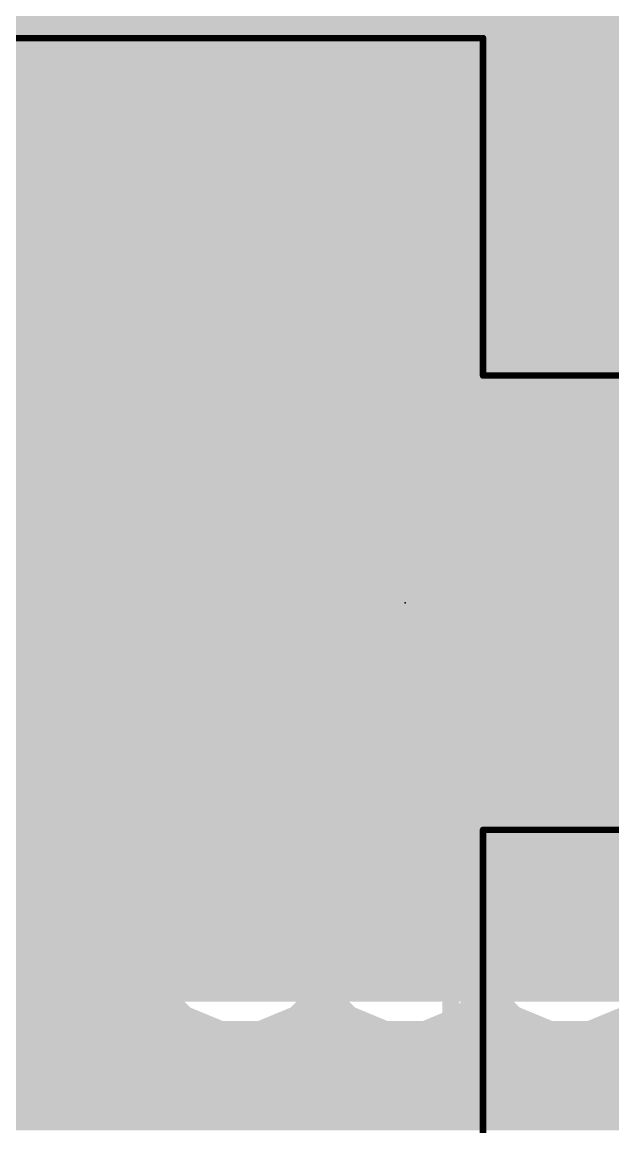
# Model space of a CAD drawing. Extents: x 0 to 102, y 0 to 61.
# Drawn here: x 8.48 to 13.03, y 41.3 to 49.81 of the extents above; entities that cross this region are included whole.
import ezdxf

# ---------------------------------------------------------------- set-up
doc = ezdxf.new("R2010")
doc.units = 0
for name, color, linetype in [('1', 12, 'CONTINUOUS'), ('15', 30, 'CONTINUOUS'), ('16', 132, 'CONTINUOUS'), ('18', 110, 'CONTINUOUS'), ('21', 253, 'CONTINUOUS'), ('23', 53, 'CONTINUOUS'), ('39', 12, 'CONTINUOUS'), ('51', 253, 'CONTINUOUS')]:
    doc.layers.add(name, color=color, linetype=linetype)

# ---------------------------------------------------------------- blocks, each defined once
blk = doc.blocks.new('RECT')
blk.add_solid([(-0.5, -0.5), (0.5, -0.5), (-0.5, 0.5), (0.5, 0.5)])
blk = doc.blocks.new('ROUNDV')
at = {"const_width": 0.5}
blk.add_lwpolyline([(0, -0.25, 1), (0, 0.25, 1), (0, -0.25)], format="xyb", dxfattribs=at)

msp = doc.modelspace()

# ---------------------------------------------------------------- linework, layer by layer
at = {"layer": '1'}
for points, const_width in [([(8.89, 48.387), (9.017, 48.514)], 0.3048), ([(8.9662, 48.4632), (17.272, 48.4632)], 0.3048), ([(9.017, 48.514), (17.272, 48.514)], 0.3048), ([(8.89, 45.847), (8.89, 48.387)], 0.3048), ([(8.89, 48.1584), (17.272, 48.1584)], 0.3048), ([(8.89, 47.8536), (17.272, 47.8536)], 0.3048), ([(8.89, 47.5488), (17.272, 47.5488)], 0.3048), ([(8.89, 47.244), (9.6213, 47.244)], 0.3048), ([(9.5231, 47.2177), (9.4305, 47.1642)], 0.3048), ([(9.6265, 47.2454), (9.5231, 47.2177)], 0.3048), ([(11.3324, 47.2454), (9.6265, 47.2454)], 0.3048), ([(11.3324, 46.4366), (11.3324, 47.2454)], 0.3048), ([(11.3324, 47.244), (11.5276, 47.244)], 0.3048), ([(13.2335, 47.2454), (11.5276, 47.2454)], 0.3048), ([(11.5276, 47.2454), (11.5276, 46.4366)], 0.3048), ([(5.842, 46.609), (11.16, 46.609)], 1.27), ([(9.4305, 47.1642), (9.3548, 47.0885)], 0.3048), ([(11.16, 46.609), (11.43, 46.339)], 1.27), ([(9.3548, 47.0885), (9.3013, 46.9959)], 0.3048), ([(8.89, 46.9392), (9.2861, 46.9392)], 0.3048), ([(9.3013, 46.9959), (9.2736, 46.8925)], 0.3048), ([(11.3324, 46.9392), (11.5276, 46.9392)], 0.3048), ([(9.2736, 46.8925), (9.2736, 46.4366)], 0.3048), ([(8.89, 46.6344), (9.2736, 46.6344)], 0.3048), ([(11.3324, 46.6344), (11.5276, 46.6344)], 0.3048), ([(9.2736, 46.4366), (11.3324, 46.4366)], 0.3048), ([(11.43, 46.339), (15.09, 46.339)], 0.508), ([(11.3324, 46.4366), (11.3324, 46.2414)], 0.3048), ([(11.5276, 46.4366), (11.3324, 46.4366)], 0.3048), ([(11.5276, 46.2414), (11.5276, 46.4366)], 0.3048), ([(11.5276, 46.4366), (13.5864, 46.4366)], 0.3048), ([(8.89, 46.3296), (11.3324, 46.3296)], 0.3048), ([(11.5276, 46.3296), (14.3336, 46.3296)], 0.3048), ([(11.3324, 46.2414), (9.2736, 46.2414)], 0.3048), ([(9.2736, 46.2414), (9.2736, 45.847)], 0.3048), ([(13.5864, 46.2414), (11.5276, 46.2414)], 0.3048), ([(8.89, 46.0248), (9.2736, 46.0248)], 0.3048), ([(9.2736, 45.847), (8.89, 45.847)], 0.3048), ([(8.89, 42.672), (8.89, 45.085)], 0.3048), ([(8.89, 45.085), (9.3528, 45.085)], 0.3048), ([(9.3528, 45.085), (9.3013, 44.9959)], 0.3048), ([(9.3013, 44.9959), (9.2736, 44.8925)], 0.3048), ([(9.2736, 44.8925), (9.2736, 44.4366)], 0.3048), ([(8.89, 44.8056), (9.2736, 44.8056)], 0.3048), ([(8.89, 44.5008), (9.2736, 44.5008)], 0.3048), ([(9.2736, 44.4366), (11.3324, 44.4366)], 0.3048), ([(11.43, 44.339), (11.16, 44.069)], 0.508), ([(11.43, 44.339), (15.09, 44.339)], 0.508), ([(11.3324, 44.4366), (11.3324, 44.2414)], 0.3048), ([(11.5276, 44.2414), (11.5276, 44.4366)], 0.3048), ([(11.5276, 44.4366), (13.5864, 44.4366)], 0.3048), ([(11.3324, 44.2414), (9.2736, 44.2414)], 0.3048), ([(9.2736, 44.2414), (9.2736, 43.7855)], 0.3048), ([(11.3324, 43.4326), (11.3324, 44.2414)], 0.3048), ([(11.3324, 44.2414), (11.5276, 44.2414)], 0.3048), ([(11.5276, 44.2414), (11.5276, 43.4326)], 0.3048), ([(13.5864, 44.2414), (11.5276, 44.2414)], 0.3048), ([(8.89, 44.196), (9.2736, 44.196)], 0.3048), ([(11.3324, 44.196), (11.5276, 44.196)], 0.3048), ([(8.89, 43.8912), (9.2736, 43.8912)], 0.3048), ([(11.3324, 43.8912), (11.5276, 43.8912)], 0.3048), ([(9.2736, 43.7855), (9.3013, 43.6821)], 0.3048), ([(9.3013, 43.6821), (9.3548, 43.5895)], 0.3048), ([(8.89, 43.5864), (9.3579, 43.5864)], 0.3048), ([(9.3548, 43.5895), (9.4305, 43.5138)], 0.3048), ([(11.3324, 43.5864), (11.5276, 43.5864)], 0.3048), ([(9.4305, 43.5138), (9.5231, 43.4603)], 0.3048), ([(9.5231, 43.4603), (9.6265, 43.4326)], 0.3048), ([(9.6265, 43.4326), (11.3324, 43.4326)], 0.3048), ([(11.5276, 43.4326), (13.2335, 43.4326)], 0.3048), ([(8.89, 43.2816), (17.272, 43.2816)], 0.3048), ([(8.89, 42.9768), (17.272, 42.9768)], 0.3048), ([(9.144, 42.418), (8.89, 42.672)], 0.3048), ([(8.89, 42.672), (17.272, 42.672)], 0.3048), ([(17.272, 42.418), (9.144, 42.418)], 0.3048)]:
    msp.add_lwpolyline(points, dxfattribs=dict(at, const_width=const_width))
for points, const_width in [([(8.9662, 48.5394, 1), (8.9662, 48.387)], 0.1524), ([(9.017, 48.5902, 1), (9.017, 48.4378)], 0.1524), ([(9.0709, 48.4601, 1), (8.9631, 48.5679)], 0.1524), ([(8.9662, 48.387, 1), (8.8138, 48.387)], 0.1524), ([(8.8361, 48.4409, 1), (8.9439, 48.3331)], 0.1524), ([(8.89, 48.2346, 1), (8.89, 48.0822)], 0.1524), ([(8.89, 47.9298, 1), (8.89, 47.7774)], 0.1524), ([(8.89, 47.625, 1), (8.89, 47.4726)], 0.1524), ([(8.89, 47.3202, 1), (8.89, 47.1678)], 0.1524), ([(9.5034, 47.2913, 1), (9.5429, 47.1441)], 0.1524), ([(9.5612, 47.1517, 1), (9.485, 47.2837)], 0.1524), ([(9.6265, 47.3216, 1), (9.6265, 47.1692)], 0.1524), ([(9.6462, 47.1718, 1), (9.6068, 47.319)], 0.1524), ([(9.6213, 47.1678, 1), (9.6213, 47.3202)], 0.1524), ([(11.4086, 47.2454, 1), (11.2562, 47.2454)], 0.1524), ([(11.3324, 47.3202, 1), (11.3324, 47.1678)], 0.1524), ([(11.3324, 47.1692, 1), (11.3324, 47.3216)], 0.1524), ([(11.5276, 47.3216, 1), (11.5276, 47.1692)], 0.1524), ([(11.6038, 47.2454, 1), (11.4514, 47.2454)], 0.1524), ([(11.5276, 47.1678, 1), (11.5276, 47.3202)], 0.1524), ([(9.3924, 47.2302, 1), (9.4686, 47.0982)], 0.1524), ([(9.4843, 47.1103, 1), (9.3766, 47.2181)], 0.1524), ([(11.3845, 46.8335, 1), (10.9355, 46.3845)], 0.635), ([(11.16, 46.2915, 1), (11.16, 46.9265)], 0.635), ([(9.3009, 47.1424, 1), (9.4087, 47.0347)], 0.1524), ([(9.4208, 47.0504, 1), (9.2888, 47.1266)], 0.1524), ([(8.89, 47.0154, 1), (8.89, 46.863)], 0.1524), ([(9.2353, 47.034, 1), (9.3673, 46.9578)], 0.1524), ([(9.3749, 46.9761, 1), (9.2277, 47.0156)], 0.1524), ([(9.2861, 46.863, 1), (9.2861, 47.0154)], 0.1524), ([(11.3324, 47.0154, 1), (11.3324, 46.863)], 0.1524), ([(11.5276, 46.863, 1), (11.5276, 47.0154)], 0.1524), ([(9.3498, 46.8925, 1), (9.1974, 46.8925)], 0.1524), ([(9.2, 46.9122, 1), (9.3472, 46.8728)], 0.1524), ([(11.2055, 46.1145, 1), (11.6545, 46.5635)], 0.635), ([(8.89, 46.7106, 1), (8.89, 46.5582)], 0.1524), ([(9.2736, 46.5582, 1), (9.2736, 46.7106)], 0.1524), ([(11.3324, 46.7106, 1), (11.3324, 46.5582)], 0.1524), ([(11.5276, 46.5582, 1), (11.5276, 46.7106)], 0.1524), ([(9.2736, 46.5128, 1), (9.2736, 46.3604)], 0.1524), ([(11.43, 46.466, 1), (11.43, 46.212)], 0.254), ([(11.4086, 46.4366, 1), (11.2562, 46.4366)], 0.1524), ([(11.3324, 46.5128, 1), (11.3324, 46.3604)], 0.1524), ([(11.3324, 46.3604, 1), (11.3324, 46.5128)], 0.1524), ([(11.6038, 46.4366, 1), (11.4514, 46.4366)], 0.1524), ([(11.5276, 46.5128, 1), (11.5276, 46.3604)], 0.1524), ([(11.5276, 46.3604, 1), (11.5276, 46.5128)], 0.1524), ([(8.89, 46.4058, 1), (8.89, 46.2534)], 0.1524), ([(9.1974, 46.4366, 1), (9.3498, 46.4366)], 0.1524), ([(11.2562, 46.4366, 1), (11.4086, 46.4366)], 0.1524), ([(11.3324, 46.2534, 1), (11.3324, 46.4058)], 0.1524), ([(11.4514, 46.4366, 1), (11.6038, 46.4366)], 0.1524), ([(11.5276, 46.4058, 1), (11.5276, 46.2534)], 0.1524), ([(9.2736, 46.3176, 1), (9.2736, 46.1652)], 0.1524), ([(9.3498, 46.2414, 1), (9.1974, 46.2414)], 0.1524), ([(11.3324, 46.1652, 1), (11.3324, 46.3176)], 0.1524), ([(11.5276, 46.3176, 1), (11.5276, 46.1652)], 0.1524), ([(11.2562, 46.2414, 1), (11.4086, 46.2414)], 0.1524), ([(11.4514, 46.2414, 1), (11.6038, 46.2414)], 0.1524), ([(8.89, 46.101, 1), (8.89, 45.9486)], 0.1524), ([(9.2736, 45.9486, 1), (9.2736, 46.101)], 0.1524), ([(8.89, 45.9232, 1), (8.89, 45.7708)], 0.1524), ([(9.2736, 45.7708, 1), (9.2736, 45.9232)], 0.1524), ([(8.8138, 45.847, 1), (8.9662, 45.847)], 0.1524), ([(9.1974, 45.847, 1), (9.3498, 45.847)], 0.1524), ([(8.9662, 45.085, 1), (8.8138, 45.085)], 0.1524), ([(8.89, 45.1612, 1), (8.89, 45.0088)], 0.1524), ([(9.4187, 45.0469, 1), (9.2868, 45.1231)], 0.1524), ([(9.3528, 45.0088, 1), (9.3528, 45.1612)], 0.1524), ([(9.3749, 44.9761, 1), (9.2277, 45.0156)], 0.1524), ([(9.3498, 44.8925, 1), (9.1974, 44.8925)], 0.1524), ([(9.2353, 45.034, 1), (9.3673, 44.9578)], 0.1524), ([(8.89, 44.8818, 1), (8.89, 44.7294)], 0.1524), ([(9.2, 44.9122, 1), (9.3472, 44.8728)], 0.1524), ([(9.2736, 44.7294, 1), (9.2736, 44.8818)], 0.1524), ([(8.89, 44.577, 1), (8.89, 44.4246)], 0.1524), ([(9.2736, 44.4246, 1), (9.2736, 44.577)], 0.1524), ([(9.2736, 44.5128, 1), (9.2736, 44.3604)], 0.1524), ([(11.43, 44.466, 1), (11.43, 44.212)], 0.254), ([(11.4086, 44.4366, 1), (11.2562, 44.4366)], 0.1524), ([(11.5198, 44.2492, 1), (11.3402, 44.4288)], 0.254), ([(11.3324, 44.3604, 1), (11.3324, 44.5128)], 0.1524), ([(11.6038, 44.4366, 1), (11.4514, 44.4366)], 0.1524), ([(11.5276, 44.5128, 1), (11.5276, 44.3604)], 0.1524), ([(9.1974, 44.4366, 1), (9.3498, 44.4366)], 0.1524), ([(9.2736, 44.3176, 1), (9.2736, 44.1652)], 0.1524), ([(9.3498, 44.2414, 1), (9.1974, 44.2414)], 0.1524), ([(11.4086, 44.2414, 1), (11.2562, 44.2414)], 0.1524), ([(11.3324, 44.3176, 1), (11.3324, 44.1652)], 0.1524), ([(11.3324, 44.1652, 1), (11.3324, 44.3176)], 0.1524), ([(11.6038, 44.2414, 1), (11.4514, 44.2414)], 0.1524), ([(11.5276, 44.3176, 1), (11.5276, 44.1652)], 0.1524), ([(11.5276, 44.1652, 1), (11.5276, 44.3176)], 0.1524), ([(8.89, 44.2722, 1), (8.89, 44.1198)], 0.1524), ([(9.2736, 44.1198, 1), (9.2736, 44.2722)], 0.1524), ([(11.0702, 44.1588, 1), (11.2498, 43.9792)], 0.254), ([(11.3324, 44.2722, 1), (11.3324, 44.1198)], 0.1524), ([(11.2562, 44.2414, 1), (11.4086, 44.2414)], 0.1524), ([(11.4514, 44.2414, 1), (11.6038, 44.2414)], 0.1524), ([(11.5276, 44.1198, 1), (11.5276, 44.2722)], 0.1524), ([(8.89, 43.9674, 1), (8.89, 43.815)], 0.1524), ([(9.2736, 43.815, 1), (9.2736, 43.9674)], 0.1524), ([(11.3324, 43.9674, 1), (11.3324, 43.815)], 0.1524), ([(11.5276, 43.815, 1), (11.5276, 43.9674)], 0.1524), ([(9.3472, 43.8052, 1), (9.2, 43.7658)], 0.1524), ([(9.1974, 43.7855, 1), (9.3498, 43.7855)], 0.1524), ([(9.3673, 43.7202, 1), (9.2353, 43.644)], 0.1524), ([(9.2277, 43.6624, 1), (9.3749, 43.7019)], 0.1524), ([(8.89, 43.6626, 1), (8.89, 43.5102)], 0.1524), ([(9.4087, 43.6433, 1), (9.3009, 43.5356)], 0.1524), ([(9.2888, 43.5514, 1), (9.4208, 43.6276)], 0.1524), ([(9.3579, 43.5102, 1), (9.3579, 43.6626)], 0.1524), ([(11.3324, 43.6626, 1), (11.3324, 43.5102)], 0.1524), ([(11.5276, 43.5102, 1), (11.5276, 43.6626)], 0.1524), ([(9.4686, 43.5798, 1), (9.3924, 43.4478)], 0.1524), ([(9.3766, 43.4599, 1), (9.4843, 43.5677)], 0.1524), ([(9.5429, 43.5339, 1), (9.5034, 43.3867)], 0.1524), ([(9.485, 43.3943, 1), (9.5612, 43.5263)], 0.1524), ([(9.6265, 43.5088, 1), (9.6265, 43.3564)], 0.1524), ([(11.3324, 43.3564, 1), (11.3324, 43.5088)], 0.1524), ([(11.5276, 43.5088, 1), (11.5276, 43.3564)], 0.1524), ([(9.6068, 43.359, 1), (9.6462, 43.5062)], 0.1524), ([(11.2562, 43.4326, 1), (11.4086, 43.4326)], 0.1524), ([(11.4514, 43.4326, 1), (11.6038, 43.4326)], 0.1524), ([(8.89, 43.3578, 1), (8.89, 43.2054)], 0.1524), ([(8.89, 43.053, 1), (8.89, 42.9006)], 0.1524), ([(8.9439, 42.7259, 1), (8.8361, 42.6181)], 0.1524), ([(8.89, 42.7482, 1), (8.89, 42.5958)], 0.1524), ([(8.8138, 42.672, 1), (8.9662, 42.672)], 0.1524), ([(9.144, 42.4942, 1), (9.144, 42.3418)], 0.1524), ([(9.0901, 42.3641, 1), (9.1979, 42.4719)], 0.1524)]:
    msp.add_lwpolyline(points, format="xyb", dxfattribs=dict(at, const_width=const_width))
at = {"layer": '15', "const_width": 0.254}
for points in [[(7.62, 49.784), (22.225, 49.784)], [(7.62, 49.53), (22.225, 49.53)], [(7.62, 49.276), (22.225, 49.276)], [(7.62, 49.022), (22.225, 49.022)], [(7.62, 48.768), (22.225, 48.768)], [(7.62, 48.514), (22.225, 48.514)], [(7.62, 48.26), (22.225, 48.26)], [(7.62, 48.006), (22.225, 48.006)], [(7.62, 47.752), (22.225, 47.752)], [(7.62, 47.498), (22.225, 47.498)], [(7.62, 47.244), (22.225, 47.244)], [(7.62, 46.99), (22.225, 46.99)], [(7.62, 46.736), (22.225, 46.736)], [(7.62, 46.482), (22.225, 46.482)], [(7.62, 46.228), (22.225, 46.228)], [(7.62, 45.974), (22.225, 45.974)], [(7.62, 45.72), (22.225, 45.72)], [(7.62, 45.466), (22.225, 45.466)], [(7.62, 45.212), (22.225, 45.212)], [(7.62, 44.958), (22.225, 44.958)], [(7.62, 44.704), (15.9995, 44.704)], [(7.62, 44.45), (15.7911, 44.45)], [(7.62, 44.196), (15.7, 44.196)], [(7.62, 43.942), (15.7, 43.942)], [(7.62, 43.688), (15.7911, 43.688)], [(9.9989, 43.609), (9.7012, 43.4857)], [(10.3211, 43.609), (9.9989, 43.609)], [(10.6188, 43.4857), (10.3211, 43.609)], [(11.2689, 43.609), (10.9712, 43.4857)], [(11.5911, 43.609), (11.2689, 43.609)], [(11.8888, 43.4857), (11.5911, 43.609)], [(12.5389, 43.609), (12.2412, 43.4857)], [(12.8611, 43.609), (12.5389, 43.609)], [(13.1588, 43.4857), (12.8611, 43.609)], [(9.7012, 43.4857), (9.4733, 43.2578)], [(10.795, 43.3095), (10.6188, 43.4857)], [(10.9712, 43.4857), (10.795, 43.3095)], [(12.065, 43.3095), (11.8888, 43.4857)], [(12.2412, 43.4857), (12.065, 43.3095)], [(7.62, 43.434), (9.6495, 43.434)], [(10.6705, 43.434), (10.9195, 43.434)], [(11.9405, 43.434), (12.1895, 43.434)], [(9.4733, 43.2578), (9.35, 42.9601)], [(7.62, 43.18), (9.4411, 43.18)], [(9.35, 42.9601), (9.35, 42.6379)], [(7.62, 42.926), (9.35, 42.926)], [(7.62, 42.672), (9.35, 42.672)], [(9.35, 42.6379), (9.4733, 42.3402)], [(7.62, 42.418), (9.4411, 42.418)], [(9.4733, 42.3402), (9.7012, 42.1123)], [(10.6188, 42.1123), (10.795, 42.2885)], [(10.795, 42.2885), (10.9712, 42.1123)], [(11.8888, 42.1123), (12.065, 42.2885)], [(12.065, 42.2885), (12.2412, 42.1123)], [(7.62, 42.164), (9.6495, 42.164)], [(9.7012, 42.1123), (9.9989, 41.989)], [(10.3211, 41.989), (10.6188, 42.1123)], [(10.6705, 42.164), (10.9195, 42.164)], [(10.9712, 42.1123), (11.2689, 41.989)], [(11.5911, 41.989), (11.8888, 42.1123)], [(11.9405, 42.164), (12.1895, 42.164)], [(12.2412, 42.1123), (12.5389, 41.989)], [(12.8611, 41.989), (13.1588, 42.1123)], [(9.9989, 41.989), (10.3211, 41.989)], [(11.2689, 41.989), (11.5911, 41.989)], [(12.5389, 41.989), (12.8611, 41.989)], [(7.62, 41.91), (19.51, 41.91)], [(7.62, 41.656), (19.5485, 41.656)], [(7.62, 41.402), (19.6825, 41.402)]]:
    msp.add_lwpolyline(points, dxfattribs=at)
at = {"layer": '15', "const_width": 0.127}
for points in [[(9.9989, 43.6725, 1), (9.9989, 43.5455)], [(10.0232, 43.5503, 1), (9.9746, 43.6677)], [(10.3454, 43.6677, 1), (10.2968, 43.5503)], [(10.3211, 43.5455, 1), (10.3211, 43.6725)], [(11.2689, 43.6725, 1), (11.2689, 43.5455)], [(11.2932, 43.5503, 1), (11.2446, 43.6677)], [(11.6154, 43.6677, 1), (11.5668, 43.5503)], [(11.5911, 43.5455, 1), (11.5911, 43.6725)], [(12.5389, 43.6725, 1), (12.5389, 43.5455)], [(12.5632, 43.5503, 1), (12.5146, 43.6677)], [(12.8854, 43.6677, 1), (12.8368, 43.5503)], [(12.8611, 43.5455, 1), (12.8611, 43.6725)], [(9.6769, 43.5443, 1), (9.7255, 43.427)], [(9.7461, 43.4408, 1), (9.6563, 43.5306)], [(10.6637, 43.5306, 1), (10.5739, 43.4408)], [(10.5945, 43.427, 1), (10.6431, 43.5443)], [(10.9469, 43.5443, 1), (10.9955, 43.427)], [(11.0161, 43.4408, 1), (10.9263, 43.5306)], [(11.9337, 43.5306, 1), (11.8439, 43.4408)], [(11.8645, 43.427, 1), (11.9131, 43.5443)], [(12.2169, 43.5443, 1), (12.2655, 43.427)], [(12.2861, 43.4408, 1), (12.1963, 43.5306)], [(9.6495, 43.3705, 1), (9.6495, 43.4975)], [(10.6705, 43.4975, 1), (10.6705, 43.3705)], [(10.9195, 43.3705, 1), (10.9195, 43.4975)], [(11.9405, 43.4975, 1), (11.9405, 43.3705)], [(12.1895, 43.3705, 1), (12.1895, 43.4975)], [(10.7501, 43.3544, 1), (10.8399, 43.2646)], [(10.7501, 43.2646, 1), (10.8399, 43.3544)], [(12.0201, 43.3544, 1), (12.1099, 43.2646)], [(12.0201, 43.2646, 1), (12.1099, 43.3544)], [(9.4284, 43.3027, 1), (9.5182, 43.2129)], [(9.532, 43.2335, 1), (9.4146, 43.2821)], [(9.4411, 43.1165, 1), (9.4411, 43.2435)], [(9.4135, 42.9601, 1), (9.2865, 42.9601)], [(9.2913, 42.9844, 1), (9.4087, 42.9358)], [(9.35, 42.8625, 1), (9.35, 42.9895)], [(9.4087, 42.6622, 1), (9.2913, 42.6136)], [(9.35, 42.6085, 1), (9.35, 42.7355)], [(9.2865, 42.6379, 1), (9.4135, 42.6379)], [(9.4411, 42.3545, 1), (9.4411, 42.4815)], [(9.5182, 42.3851, 1), (9.4284, 42.2953)], [(9.4146, 42.3159, 1), (9.532, 42.3645)], [(10.8399, 42.3334, 1), (10.7501, 42.2436)], [(10.8399, 42.2436, 1), (10.7501, 42.3334)], [(12.1099, 42.3334, 1), (12.0201, 42.2436)], [(12.1099, 42.2436, 1), (12.0201, 42.3334)], [(9.7255, 42.171, 1), (9.6769, 42.0536)], [(9.6495, 42.1005, 1), (9.6495, 42.2275)], [(10.6431, 42.0536, 1), (10.5945, 42.171)], [(10.6705, 42.2275, 1), (10.6705, 42.1005)], [(10.9955, 42.171, 1), (10.9469, 42.0536)], [(10.9195, 42.1005, 1), (10.9195, 42.2275)], [(11.9131, 42.0536, 1), (11.8645, 42.171)], [(11.9405, 42.2275, 1), (11.9405, 42.1005)], [(12.2655, 42.171, 1), (12.2169, 42.0536)], [(12.1895, 42.1005, 1), (12.1895, 42.2275)], [(9.6563, 42.0674, 1), (9.7461, 42.1572)], [(10.5739, 42.1572, 1), (10.6637, 42.0674)], [(10.9263, 42.0674, 1), (11.0161, 42.1572)], [(11.8439, 42.1572, 1), (11.9337, 42.0674)], [(12.1963, 42.0674, 1), (12.2861, 42.1572)], [(9.9989, 42.0525, 1), (9.9989, 41.9255)], [(9.9746, 41.9303, 1), (10.0232, 42.0477)], [(10.2968, 42.0477, 1), (10.3454, 41.9303)], [(10.3211, 41.9255, 1), (10.3211, 42.0525)], [(11.2689, 42.0525, 1), (11.2689, 41.9255)], [(11.2446, 41.9303, 1), (11.2932, 42.0477)], [(11.5668, 42.0477, 1), (11.6154, 41.9303)], [(11.5911, 41.9255, 1), (11.5911, 42.0525)], [(12.5389, 42.0525, 1), (12.5389, 41.9255)], [(12.5146, 41.9303, 1), (12.5632, 42.0477)], [(12.8368, 42.0477, 1), (12.8854, 41.9303)], [(12.8611, 41.9255, 1), (12.8611, 42.0525)]]:
    msp.add_lwpolyline(points, format="xyb", dxfattribs=at)
at = {"layer": '16', "const_width": 0.2032}
for points in [[(8.89, 52.07), (11.43, 49.53)], [(11.43, 49.53), (22.098, 49.53)]]:
    msp.add_lwpolyline(points, dxfattribs=at)
at = {"layer": '16', "const_width": 0.1016}
for points in [[(11.43, 49.5808, 1), (11.43, 49.4792)], [(11.3941, 49.4941, 1), (11.4659, 49.5659)]]:
    msp.add_lwpolyline(points, format="xyb", dxfattribs=at)
at = {"layer": '21', "const_width": 0.127}
for points in [[(11.78, 49.289), (7.78, 49.289)], [(11.78, 47.239), (11.78, 49.289)], [(11.78, 41.389), (11.78, 43.439)], [(7.78, 41.389), (11.78, 41.389)]]:
    msp.add_lwpolyline(points, dxfattribs=at)
at = {"layer": '21'}
for points, const_width in [([(11.8118, 49.289, 1), (11.7483, 49.289)], 0.0635), ([(11.78, 49.2572, 1), (11.78, 49.3208)], 0.0635), ([(12.78, 47.389, 1), (12.78, 47.589, 1), (12.78, 47.389)], 0.3), ([(11.7483, 47.239, 1), (11.8118, 47.239)], 0.0635), ([(11.8118, 43.439, 1), (11.7483, 43.439)], 0.0635), ([(11.7483, 41.389, 1), (11.8118, 41.389)], 0.0635), ([(11.78, 41.3573, 1), (11.78, 41.4208)], 0.0635)]:
    msp.add_lwpolyline(points, format="xyb", dxfattribs=dict(at, const_width=const_width))
at = {"layer": '23'}
msp.add_point((11.43, 45.339), dxfattribs=at)
at = {"layer": '39', "const_width": 0.05}
for points in [[(3.73, 49.689), (12.03, 49.689)], [(12.03, 49.689), (12.03, 47.089)], [(12.03, 47.089), (13.43, 47.089)], [(13.43, 43.589), (12.03, 43.589)], [(12.03, 43.589), (12.03, 40.989)]]:
    msp.add_lwpolyline(points, dxfattribs=at)
at = {"layer": '39', "const_width": 0.025}
for points in [[(12.0425, 49.689, 1), (12.0175, 49.689)], [(12.03, 49.6765, 1), (12.03, 49.7015)], [(12.03, 47.1015, 1), (12.03, 47.0765)], [(12.0175, 47.089, 1), (12.0425, 47.089)], [(12.03, 43.6015, 1), (12.03, 43.5765)], [(12.0425, 43.589, 1), (12.0175, 43.589)]]:
    msp.add_lwpolyline(points, format="xyb", dxfattribs=at)
at = {"layer": '51', "const_width": 0.127}
for points in [[(4.18, 49.289), (11.78, 49.289)], [(11.78, 49.289), (11.78, 41.389)], [(11.78, 41.389), (4.18, 41.389)]]:
    msp.add_lwpolyline(points, dxfattribs=at)
at = {"layer": '51'}
for points, const_width in [([(11.8118, 49.289, 1), (11.7483, 49.289)], 0.0635), ([(11.78, 49.2572, 1), (11.78, 49.3208)], 0.0635), ([(12.78, 47.389, 1), (12.78, 47.589, 1), (12.78, 47.389)], 0.3), ([(11.7483, 41.389, 1), (11.8118, 41.389)], 0.0635), ([(11.78, 41.3573, 1), (11.78, 41.4208)], 0.0635)]:
    msp.add_lwpolyline(points, format="xyb", dxfattribs=dict(at, const_width=const_width))

# ---------------------------------------------------------------- block references
at = {"layer": '1', "yscale": 3.5, "rotation": 90}
for p in [(11.43, 46.339), (11.43, 44.339)]:
    msp.add_blockref('RECT', p, dxfattribs=at)
at = {"layer": '18', "xscale": 0.7564, "yscale": 0.7564}
for p in [(10.16, 47.879), (10.16, 47.879), (11.43, 47.879), (11.43, 47.879), (12.7, 47.879), (12.7, 47.879), (10.16, 42.799), (10.16, 42.799), (11.43, 42.799), (11.43, 42.799), (12.7, 42.799), (12.7, 42.799)]:
    msp.add_blockref('ROUNDV', p, dxfattribs=at)

doc.saveas('drawing.dxf')
